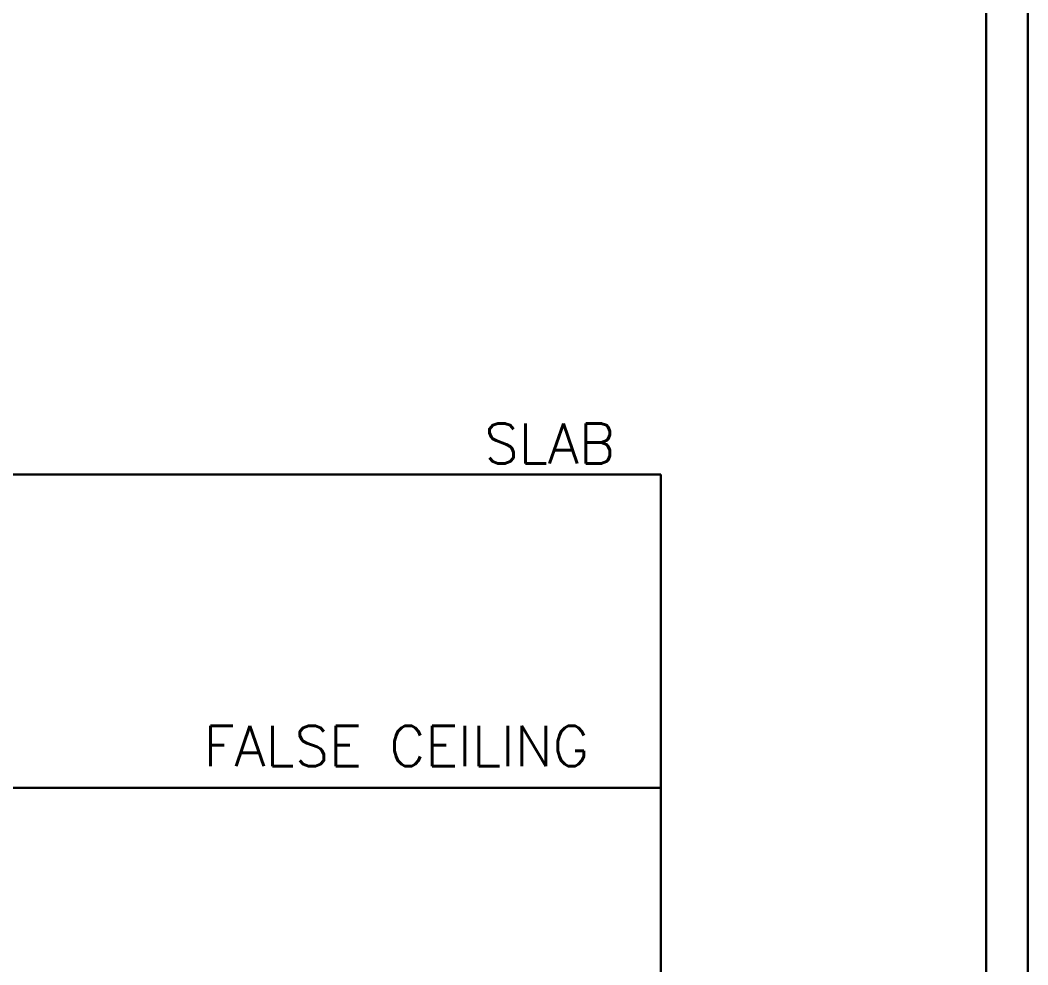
# Model space of a CAD drawing. Header units: millimetres. Extents: x 3552052 to 4144896, y -707811 to -630695.
# Drawn here: x 3702974 to 3705485, y -694650 to -692297 of the extents above; entities that cross this region are included whole.
import ezdxf

# ---------------------------------------------------------------- set-up
doc = ezdxf.new("R2010")
doc.units = ezdxf.units.MM
doc.header["$LTSCALE"] = 6
doc.header["$MEASUREMENT"] = 0
doc.layers.get('0').update_dxf_attribs({"linetype": 'CONTINUOUS', "lineweight": 0})
doc.layers.add('ELE-SOCKET NMBERING', color=7, linetype='CONTINUOUS', lineweight=9)
doc.layers.add('MEP_HVAC_RA_DUCT', color=1, linetype='CONTINUOUS', lineweight=0)
doc.styles.add('Annotation', font='tahoma.ttf')

msp = doc.modelspace()

# ---------------------------------------------------------------- linework, layer by layer
at = {"color": 7, "lineweight": 30}
for points in [[(3705484.9, -682161.4), (3705484.9, -699656.3), (3695484.9, -699656.3), (3695484.9, -682161.4)], [(3705381.2, -682265.1), (3705381.2, -699552.7), (3695588.5, -699552.7), (3695588.5, -682265.1)]]:
    msp.add_lwpolyline(points, close=True, dxfattribs=at)
at = {"layer": 'MEP_HVAC_RA_DUCT', "color": 7, "lineweight": 30}
msp.add_line((3704570.3, -693428.6), (3704570.3, -696928.6), dxfattribs=at)
for points in [[(3704570.3, -693428.6), (3700065.3, -693428.6)], [(3704570.3, -694208.4), (3700065.3, -694208.4)]]:
    msp.add_lwpolyline(points, dxfattribs=at)

# ---------------------------------------------------------------- texts
at = {"layer": 'ELE-SOCKET NMBERING', "color": 0, "lineweight": -3, "char_height": 100.004, "width": 2358.602, "attachment_point": 1, "style": 'Annotation'}
for s, insert in [('{\\Fromans|c0;SLAB}', (3704130.3, -693301.2)), ('{\\Fromans|c0;FALSE CEILING }', (3703430.9, -694054.6))]:
    msp.add_mtext(s, dxfattribs=dict(at, insert=insert))

doc.saveas('drawing.dxf')
